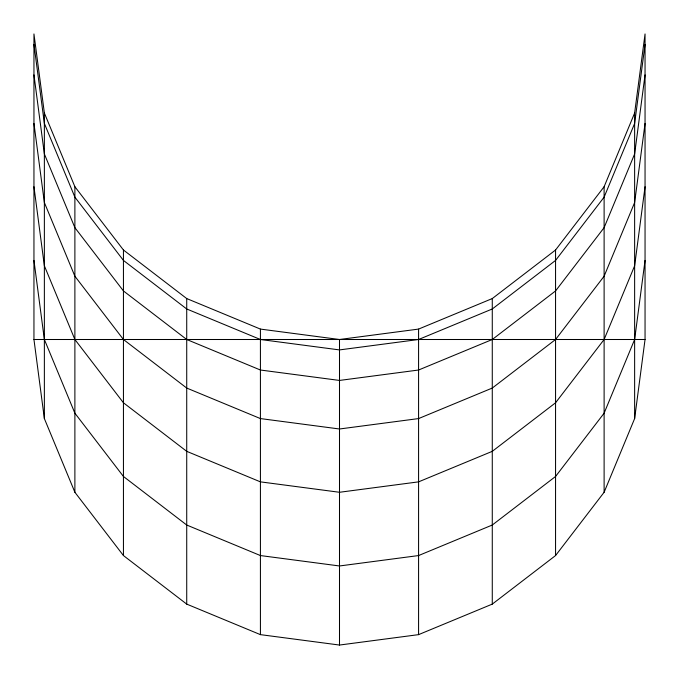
<?xml version="1.0" encoding="UTF-8"?>
<svg xmlns="http://www.w3.org/2000/svg" width="679" height="679" viewBox="0 0 679 679"><rect width="100%" height="100%" fill="white"/><g stroke="black" fill="none" stroke-linecap="round" stroke-linejoin="round"><path stroke-width="1.02" d="M634.636 418.578L634.636 113.028L645.05 33.95L645.05 339.5L634.636 418.578L604.115 492.275L555.558 555.558L492.275 604.115L418.578 634.636L339.5 645.05L260.422 634.636L186.725 604.115L123.442 555.558L74.885 492.275L44.364 418.578L33.95 339.5L33.95 33.95L44.364 113.028L44.364 418.578M645.05 44.364L634.636 123.442L604.115 197.139L555.558 260.422L492.275 308.979L418.578 339.5L339.5 349.914L260.422 339.5L186.725 308.979L123.442 260.422L74.885 197.139L44.364 123.442L33.95 44.364M645.05 74.885L634.636 153.972L604.115 227.66L555.558 290.943L492.275 339.5L418.578 370.021L339.5 380.435L260.422 370.021L186.725 339.5L123.442 290.943L74.885 227.66L44.364 153.972L33.95 74.885M645.05 123.442L634.636 202.529L604.115 276.217L555.558 339.5L492.275 388.057L418.578 418.578L339.5 428.992L260.422 418.578L186.725 388.057L123.442 339.5L74.885 276.217L44.364 202.529L33.95 123.442M645.05 186.725L634.636 265.803L604.115 339.5L555.558 402.783L492.275 451.34L418.578 481.861L339.5 492.275L260.422 481.861L186.725 451.34L123.442 402.783L74.885 339.5L44.364 265.803L33.95 186.725M645.05 260.422L634.636 339.5L604.115 413.197L555.558 476.471L492.275 525.028L418.578 555.558L339.5 565.972L260.422 555.558L186.725 525.028L123.442 476.471L74.885 413.197L44.364 339.5L33.95 260.422M44.364 113.028L74.885 186.725L123.442 250.008L186.725 298.565L260.422 329.086L339.5 339.5L418.578 329.086L492.275 298.565L555.558 250.008L604.115 186.725L634.636 113.028M33.95 339.5L645.05 339.5M604.115 186.725L604.115 492.275M555.558 250.008L555.558 555.558M492.275 298.565L492.275 604.115M418.578 329.086L418.578 634.636M339.5 339.5L339.5 645.05M260.422 329.086L260.422 634.636M186.725 298.565L186.725 604.115M123.442 250.008L123.442 555.558M74.885 186.725L74.885 492.275"/></g></svg>
